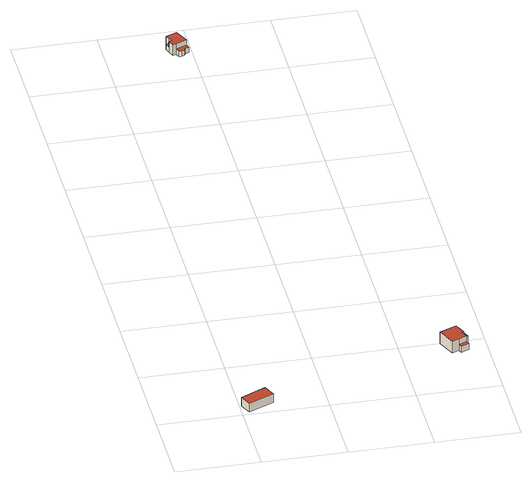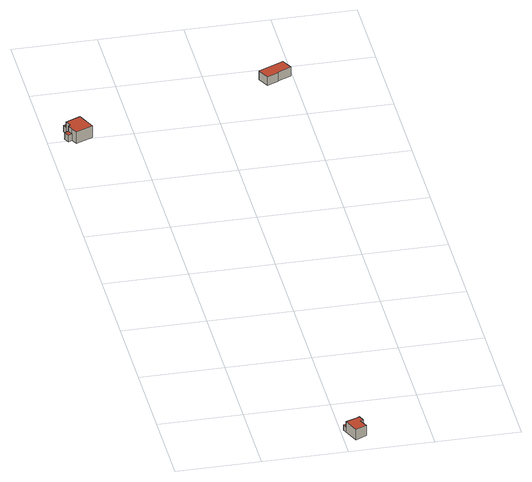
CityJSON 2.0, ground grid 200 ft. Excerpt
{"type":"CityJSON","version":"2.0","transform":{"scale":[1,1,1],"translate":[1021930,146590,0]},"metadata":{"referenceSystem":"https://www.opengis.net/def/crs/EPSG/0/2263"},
"CityObjects":{
"building1":{"type":"Building","attributes":{"name":"Bldg_1210012813","BIN":"4307089"},"geometry":[{"type":"MultiSurface","lod":"2","boundaries":[[[0,1,2,3,4,5]],[[6,7,8,9,10,11]],[[0,5,11,10]],[[1,0,10,9]],[[2,1,9,8]],[[3,2,8,7]],[[4,3,7,6]],[[5,4,6,11]]],"semantics":{"surfaces":[{"type":"RoofSurface","BIN":"4307089"},{"type":"GroundSurface"},{"type":"WallSurface"}],"values":[0,1,2,2,2,2,2,2]}}]},
"building2":{"type":"Building","attributes":{"name":"Bldg_1210008113","BIN":"4307056"},"geometry":[{"type":"MultiSurface","lod":"2","boundaries":[[[12,13,14,15]],[[16,17,18,19]],[[20,21,22,23,24,25,26,27]],[[28,29,30,31,32,33,34,35,36,37,38,39]],[[21,20,39,38]],[[22,21,38,37]],[[23,22,37,36]],[[14,13,36,35]],[[15,14,35,34]],[[12,15,34,33]],[[25,24,33,32]],[[26,25,32,31]],[[19,18,31,30]],[[16,19,30,29]],[[17,16,29,28]],[[20,27,28,39]],[[17,27,26,18]],[[12,24,23,13]]],"semantics":{"surfaces":[{"type":"RoofSurface","BIN":"4307056"},{"type":"GroundSurface"},{"type":"WallSurface"}],"values":[0,0,0,1,2,2,2,2,2,2,2,2,2,2,2,2,2,2]}}]},
"building3":{"type":"Building","attributes":{"name":"Bldg_1210004616","BIN":"4306624"},"geometry":[{"type":"MultiSurface","lod":"2","boundaries":[[[40,41,42,43,44,45,46]],[[47,48,49,50]],[[51,52,53,54,55,56,57,58]],[[59,60,61,62,63,64,65,66,67,68,69,70,71]],[[40,46,71,70]],[[51,58,70,69]],[[52,51,69,68]],[[53,52,68,67]],[[48,47,67,66]],[[49,48,66,65]],[[56,55,65,64]],[[57,56,64,63]],[[42,41,63,62]],[[43,42,62,61]],[[44,43,61,60]],[[45,44,60,59]],[[46,45,59,71]],[[50,54,53,47]],[[49,55,54,50]],[[40,58,57,41]]],"semantics":{"surfaces":[{"type":"RoofSurface","BIN":"4306624"},{"type":"GroundSurface"},{"type":"WallSurface"}],"values":[0,0,0,1,2,2,2,2,2,2,2,2,2,2,2,2,2,2,2,2]}}]}
},
"vertices":[
[64,66,31],[37,54,31],[37,53,31],[3,37,31],[16,9,31],[77,37,31],[16,9,8],[3,37,8],[37,53,8],[37,54,8],[64,66,8],[77,37,8],
[551,170,25],[531,161,25],[535,152,25],[555,161,25],[552,205,26],[543,201,26],[549,187,26],[558,191,26],[536,216,40],[495,198,40],[515,154,40],[531,161,40],[551,170,40],[544,185,40],[549,187,40],[543,201,40],[543,201,9],[552,205,9],[558,191,9],[549,187,9],[544,185,9],[551,170,9],[555,161,9],[535,152,9],[531,161,9],[515,154,9],[495,198,9],[536,216,9],
[188,1517,21],[161,1506,21],[166,1496,21],[171,1494,21],[180,1498,21],[182,1503,21],[192,1507,21],[150,1533,21],[143,1530,21],[148,1518,21],[155,1522,21],[172,1553,35],[146,1541,35],[150,1533,35],[155,1522,35],[148,1518,35],[154,1503,35],[161,1506,35],[188,1517,35],[182,1503,7],[180,1498,7],[171,1494,7],[166,1496,7],[161,1506,7],[154,1503,7],[148,1518,7],[143,1530,7],[150,1533,7],[146,1541,7],[172,1553,7],[188,1517,7],[192,1507,7]
]}
